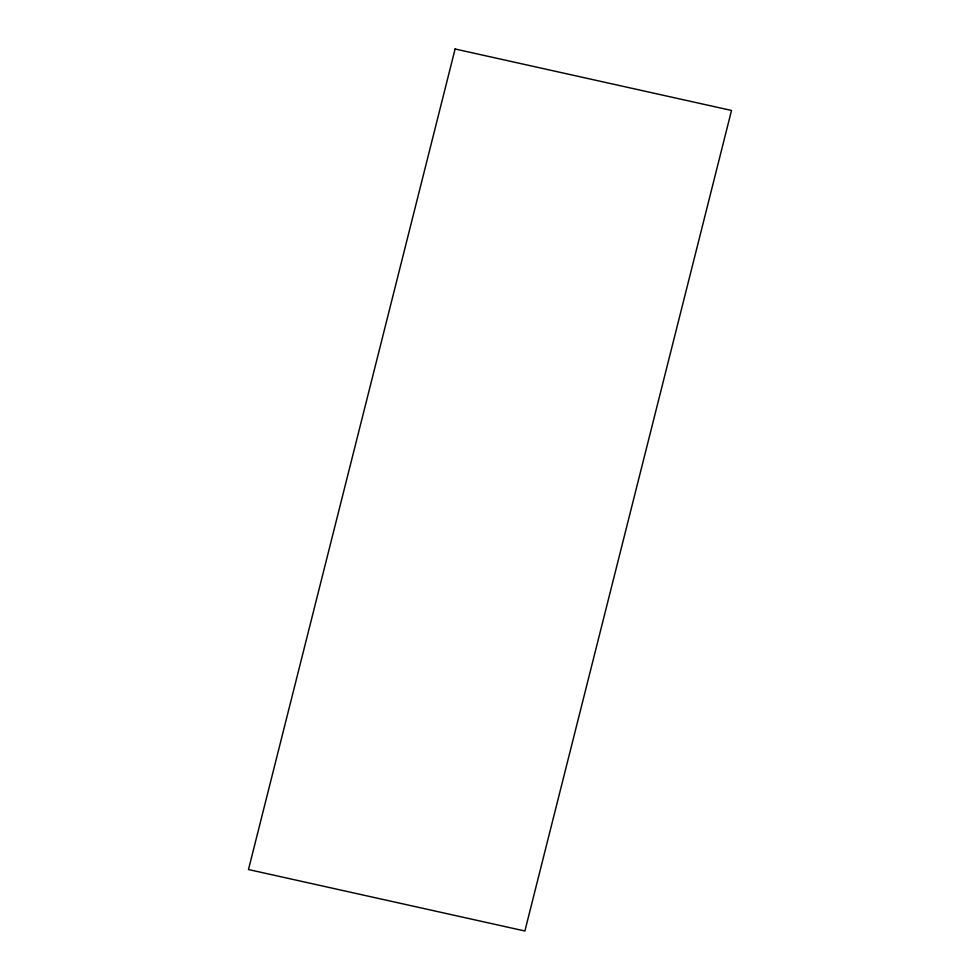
<?xml version="1.0" encoding="UTF-8"?>
<svg xmlns="http://www.w3.org/2000/svg" width="980" height="980" viewBox="0 0 980 980"><rect width="100%" height="100%" fill="white"/><g stroke="black" fill="none" stroke-linecap="round" stroke-linejoin="round"><path stroke-width="1.47" d="M455.112 49L248.479 869.542L524.888 931L731.521 110.458L455.112 49"/></g></svg>
